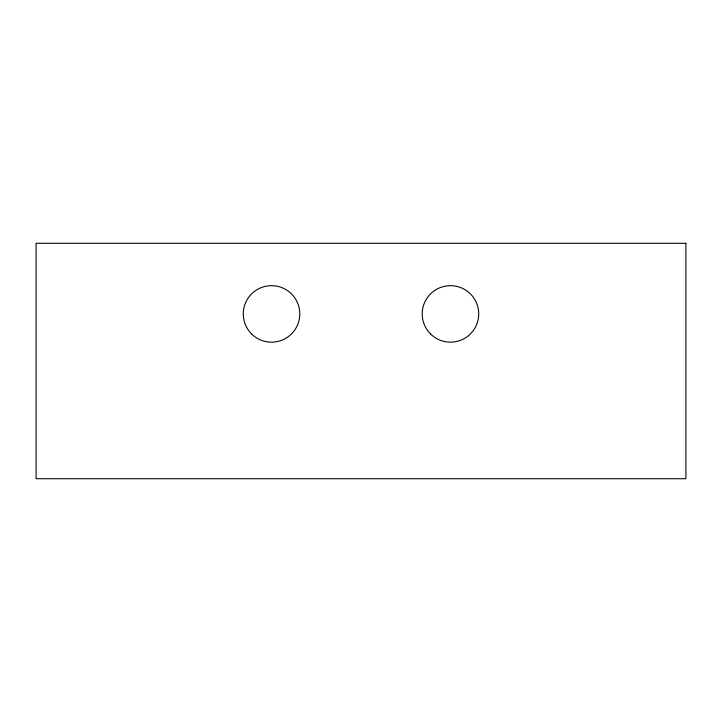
<?xml version="1.0" encoding="UTF-8"?>
<svg xmlns="http://www.w3.org/2000/svg" width="722" height="722" viewBox="0 0 722 722"><rect width="100%" height="100%" fill="white"/><g stroke="black" fill="none" stroke-linecap="round" stroke-linejoin="round"><path stroke-width="1.08" d="M685.9 243.287L36.1 243.287L36.1 478.713L685.9 478.713L685.9 243.287M251.554 333.889A28.248 28.248 0 0 0 298.827 321.227A28.248 28.248 0 0 0 264.225 286.625A28.248 28.248 0 0 0 251.554 333.889M430.483 333.889A28.248 28.248 0 0 0 477.756 321.227A28.248 28.248 0 0 0 443.155 286.625A28.248 28.248 0 0 0 430.483 333.889"/></g></svg>
